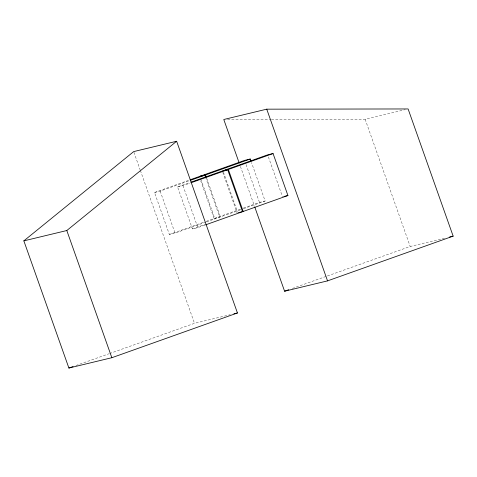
<?xml version="1.0" encoding="UTF-8"?>
<svg xmlns="http://www.w3.org/2000/svg" width="477" height="477" viewBox="0 0 477 477"><rect width="100%" height="100%" fill="white"/><g stroke="black" fill="none" stroke-linecap="round" stroke-linejoin="round"><path stroke-width="0.36" stroke-dasharray="2.38 1.79" d="M205.772 222.151L175.029 233.104L169.371 234.463L154.5 192.487L189.435 180.044M154.5 192.487L160.165 191.122L189.506 180.67M204.818 225.132L197.83 227.618L192.428 228.918L177.563 186.936L190.138 182.458M177.563 186.936L182.965 185.636L189.947 183.15M169.371 234.463L203.601 222.27M206.398 221.274L214.084 218.538L220.416 216.934L240.676 209.719M240.605 209.087L214.751 218.299L201.127 179.817M243.395 208.091L259.47 202.367L265.129 201.008L251.504 162.526M206.469 221.9L219.742 217.172L205.867 177.993M243.473 208.723L265.129 201.008M192.428 228.918L205.003 224.44M75.903 365.549L108.887 353.803M109.585 353.552L194.491 323.305L230.29 314.695M292.312 288.46L326.691 276.213M327.395 275.962L410.196 246.472L444.558 238.202M271.407 119.429L365.155 119.286L405.247 109.638M227.505 119.494L270.662 119.429M365.155 119.286L410.196 246.472M268.402 156.945L282.527 196.822M246.09 164.589L259.47 202.367M240.414 166.455L254.557 206.404M223.439 172.173L237.564 212.05M222.771 172.412L237.141 212.992M206.785 178.458L220.416 216.934M200.704 180.753L214.084 218.538M182.965 185.636L197.83 227.618M160.165 191.122L175.029 233.104M133.936 152.294L140.137 169.818M140.387 170.516L194.491 323.305"/><path stroke-width="0.72" d="M23.85 240.861L133.685 151.597L176.639 141.258L237.445 312.972L111.845 357.714L68.891 368.047L23.85 240.861L66.804 230.528L176.639 141.258M190.132 179.793L199.219 176.556L204.877 175.196L205.623 177.295M190.21 180.419L204.877 175.196M250.264 159.026L244.6 160.391L199.887 176.317L205.545 174.958L250.264 159.026L251.009 161.125M190.836 182.208L222.276 171.01L227.678 169.711L242.543 211.693L205.515 224.882M191.349 182.649L227.678 169.711M273.065 153.546L267.663 154.846L222.944 170.772L228.346 169.472L273.065 153.546L287.929 195.522L243.21 211.454L238.494 212.664M68.891 368.047L73.1 366.551M254.807 207.107L284.59 291.214L288.8 289.712M284.59 291.214L327.544 280.875L453.15 236.139L408.109 108.953L266.738 109.167L223.785 119.5L239.174 162.955M283.875 196.5L287.929 195.522M449.572 236.997L453.15 236.139M233.867 313.836L237.445 312.972M266.738 109.167L327.544 280.875M228.346 169.472L243.21 211.454M205.545 174.958L206.291 177.056M66.804 230.528L111.845 357.714"/></g></svg>
